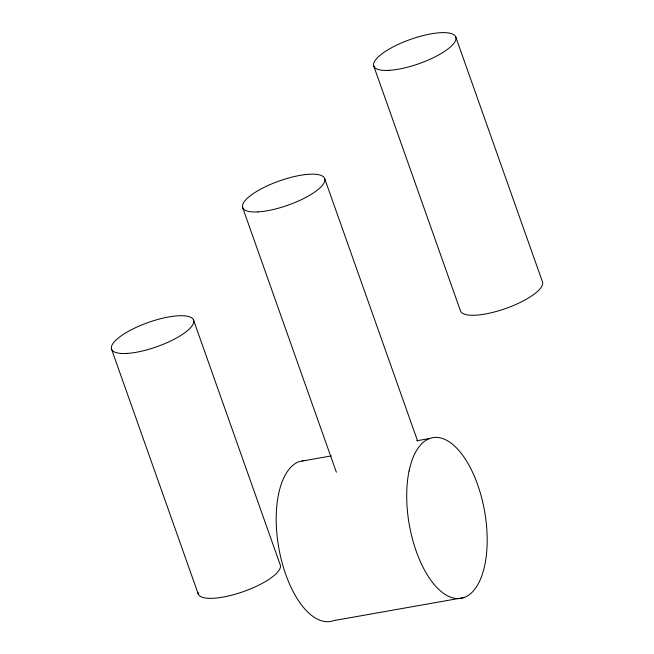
<?xml version="1.0" encoding="UTF-8"?>
<svg xmlns="http://www.w3.org/2000/svg" width="654" height="654" viewBox="0 0 654 654"><rect width="100%" height="100%" fill="white"/><g stroke="black" fill="none" stroke-linecap="round" stroke-linejoin="round"><path stroke-width="0.98" d="M331.398 455.887L299.262 461.569A81.562 38.251 80 0 0 280.018 554.134A81.562 38.251 80 0 0 333.605 620.638L464.127 597.527M416.737 440.771L429.792 438.466M455.724 36.877L542.419 281.702A43.499 12.867 -19.5 0 1 506.188 308.328A43.499 12.867 -19.5 0 1 460.506 311.002L373.802 66.168M324.613 178.419L417.595 441M242.691 207.71L336.36 472.213M193.494 319.961L280.198 564.786A43.499 12.867 -19.5 0 1 241.269 592.344A43.499 12.867 -19.5 0 1 198.007 592.393M111.581 349.252L198.276 594.085M302.164 460.8A81.562 38.251 80 0 1 304.167 460.555M389.138 70.346A43.499 12.867 -19.5 0 0 455.552 40.474A43.499 12.867 -19.5 0 0 399.602 43.753A43.499 12.867 -19.5 0 0 389.138 70.346M126.917 353.43A43.499 12.867 -19.5 0 0 193.322 323.558A43.499 12.867 -19.5 0 0 137.373 326.837A43.499 12.867 -19.5 0 0 126.917 353.43M258.028 211.888A43.499 12.867 -19.5 0 0 324.433 182.016A43.499 12.867 -19.5 0 0 268.492 185.295A43.499 12.867 -19.5 0 0 258.028 211.888M409.069 470.97A81.562 38.251 80 0 0 454.121 598.189A81.562 38.251 80 0 0 477.69 484.818A81.562 38.251 80 0 0 409.069 470.97"/></g></svg>
